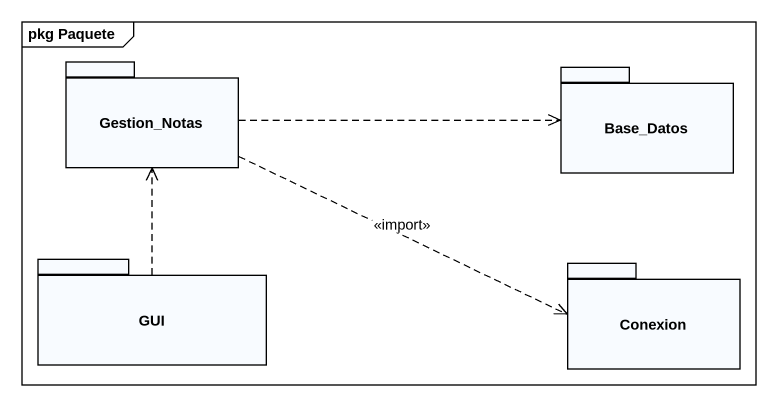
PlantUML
@startuml
mainframe pkg Paquete
package Gestion_Notas {
}
package Base_Datos {
}
package GUI {
}
package Conexion {
}
Gestion_Notas .right.> Base_Datos
Gestion_Notas .right.> Conexion : <<import>>
GUI .up.> Gestion_Notas
@enduml
